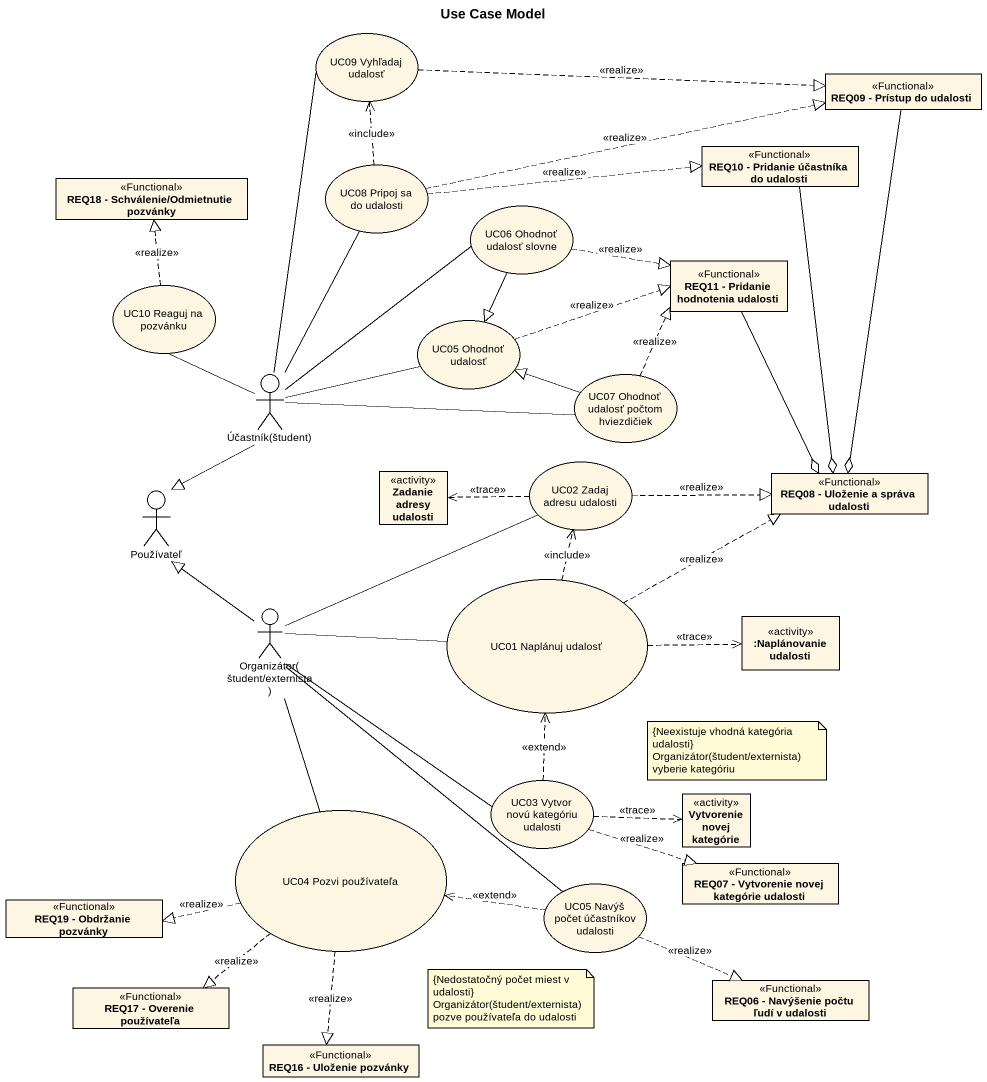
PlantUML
@startuml
title Use Case Model
allowmixing
hide circle
hide empty members
usecase "UC09 Vyhľadaj udalosť" as UC09_Vyhľadaj_udalosť
class "REQ09 - Prístup do udalosti" as REQ09_Prístup_do_udalosti <<Functional>>
class "REQ10 - Pridanie účastníka do udalosti" as REQ10_Pridanie_účastníka_do <<Functional>>
class "REQ18 - Schválenie/Odmietnutie pozvánky" as REQ18_Schválenie <<Functional>>
usecase "UC08 Pripoj sa do udalosti" as UC08_Pripoj_sa_do_udalosti
usecase "UC06 Ohodnoť udalosť slovne" as UC06_Ohodnoť_udalosť_slovne
usecase "UC10 Reaguj na pozvánku" as UC10_Reaguj_na_pozvánku
class "REQ11 - Pridanie hodnotenia udalosti" as REQ11_Pridanie_hodnotenia <<Functional>>
usecase "UC05 Ohodnoť udalosť" as UC05_Ohodnoť_udalosť
actor "Účastník(študent)" as Účastník_študent
usecase "UC07 Ohodnoť udalosť počtom hviezdičiek" as UC07_Ohodnoť_udalosť_počtom
class "Zadanie adresy udalosti" as Zadanie_adresy_udalosti <<activity>>
usecase "UC02 Zadaj adresu udalosti" as UC02_Zadaj_adresu_udalosti
actor Používateľ
class "REQ08 - Uloženie a správa udalosti" as REQ08_Uloženie_a_správa <<Functional>>
usecase "UC01 Naplánuj udalosť" as UC01_Naplánuj_udalosť
actor "Organizátor(študent/externista)" as Organizátor_študent
class ":Naplánovanie udalosti" as Naplánovanie_udalosti <<activity>>
usecase "UC03 Vytvor novú kategóriu udalosti" as UC03_Vytvor_novú_kategóriu
usecase "UC04 Pozvi používateľa" as UC04_Pozvi_používateľa
class "Vytvorenie novej kategórie" as Vytvorenie_novej_kategórie <<activity>>
class "REQ07 - Vytvorenie novej kategórie udalosti" as REQ07_Vytvorenie_novej <<Functional>>
class "REQ19 - Obdržanie pozvánky" as REQ19_Obdržanie_pozvánky <<Functional>>
usecase "UC05 Navýš počet účastníkov udalosti" as UC05_Navýš_počet_účastníkov
class "REQ17 - Overenie používateľa" as REQ17_Overenie_používateľa <<Functional>>
class "REQ06 - Navýšenie počtu ľudí v udalosti" as REQ06_Navýšenie_počtu_ľudí <<Functional>>
class "REQ16 - Uloženie pozvánky" as REQ16_Uloženie_pozvánky <<Functional>>
UC09_Vyhľadaj_udalosť .right.|> REQ09_Prístup_do_udalosti : <<realize>>
REQ09_Prístup_do_udalosti --o REQ08_Uloženie_a_správa
REQ10_Pridanie_účastníka_do --o REQ08_Uloženie_a_správa
UC08_Pripoj_sa_do_udalosti .up.> UC09_Vyhľadaj_udalosť : <<include>>
UC08_Pripoj_sa_do_udalosti .right.|> REQ09_Prístup_do_udalosti : <<realize>>
UC08_Pripoj_sa_do_udalosti .right.|> REQ10_Pridanie_účastníka_do : <<realize>>
UC06_Ohodnoť_udalosť_slovne .right.|> REQ11_Pridanie_hodnotenia : <<realize>>
UC06_Ohodnoť_udalosť_slovne --|> UC05_Ohodnoť_udalosť
UC10_Reaguj_na_pozvánku .up.|> REQ18_Schválenie : <<realize>>
REQ11_Pridanie_hodnotenia --o REQ08_Uloženie_a_správa
UC05_Ohodnoť_udalosť .right.|> REQ11_Pridanie_hodnotenia : <<realize>>
Účastník_študent -up- UC09_Vyhľadaj_udalosť
Účastník_študent -up- UC08_Pripoj_sa_do_udalosti
Účastník_študent -up- UC06_Ohodnoť_udalosť_slovne
Účastník_študent -up- UC10_Reaguj_na_pozvánku
Účastník_študent -right- UC05_Ohodnoť_udalosť
Účastník_študent -right- UC07_Ohodnoť_udalosť_počtom
Účastník_študent --|> Používateľ
UC07_Ohodnoť_udalosť_počtom .up.|> REQ11_Pridanie_hodnotenia : <<realize>>
UC07_Ohodnoť_udalosť_počtom -left-|> UC05_Ohodnoť_udalosť
UC02_Zadaj_adresu_udalosti .left.> Zadanie_adresy_udalosti : <<trace>>
UC02_Zadaj_adresu_udalosti .right.|> REQ08_Uloženie_a_správa : <<realize>>
UC01_Naplánuj_udalosť .up.> UC02_Zadaj_adresu_udalosti : <<include>>
UC01_Naplánuj_udalosť .right.|> REQ08_Uloženie_a_správa : <<realize>>
UC01_Naplánuj_udalosť .right.> Naplánovanie_udalosti : <<trace>>
Organizátor_študent -right- UC02_Zadaj_adresu_udalosti
Organizátor_študent -up-|> Používateľ
Organizátor_študent -right- UC01_Naplánuj_udalosť
Organizátor_študent -right- UC03_Vytvor_novú_kategóriu
Organizátor_študent -- UC04_Pozvi_používateľa
Organizátor_študent -- UC05_Navýš_počet_účastníkov
UC03_Vytvor_novú_kategóriu .up.> UC01_Naplánuj_udalosť : <<extend>>
UC03_Vytvor_novú_kategóriu .right.> Vytvorenie_novej_kategórie : <<trace>>
UC03_Vytvor_novú_kategóriu .right.|> REQ07_Vytvorenie_novej : <<realize>>
UC04_Pozvi_používateľa .left.|> REQ19_Obdržanie_pozvánky : <<realize>>
UC04_Pozvi_používateľa ..|> REQ17_Overenie_používateľa : <<realize>>
UC04_Pozvi_používateľa ..|> REQ16_Uloženie_pozvánky : <<realize>>
UC05_Navýš_počet_účastníkov .left.> UC04_Pozvi_používateľa : <<extend>>
UC05_Navýš_počet_účastníkov .right.|> REQ06_Navýšenie_počtu_ľudí : <<realize>>
note as N1
  {Neexistuje vhodná kategória udalosti}
  Organizátor(študent/externista) vyberie kategóriu
end note
note as N2
  {Nedostatočný počet miest v udalosti}
  Organizátor(študent/externista) pozve používateľa do udalosti
end note
@enduml
